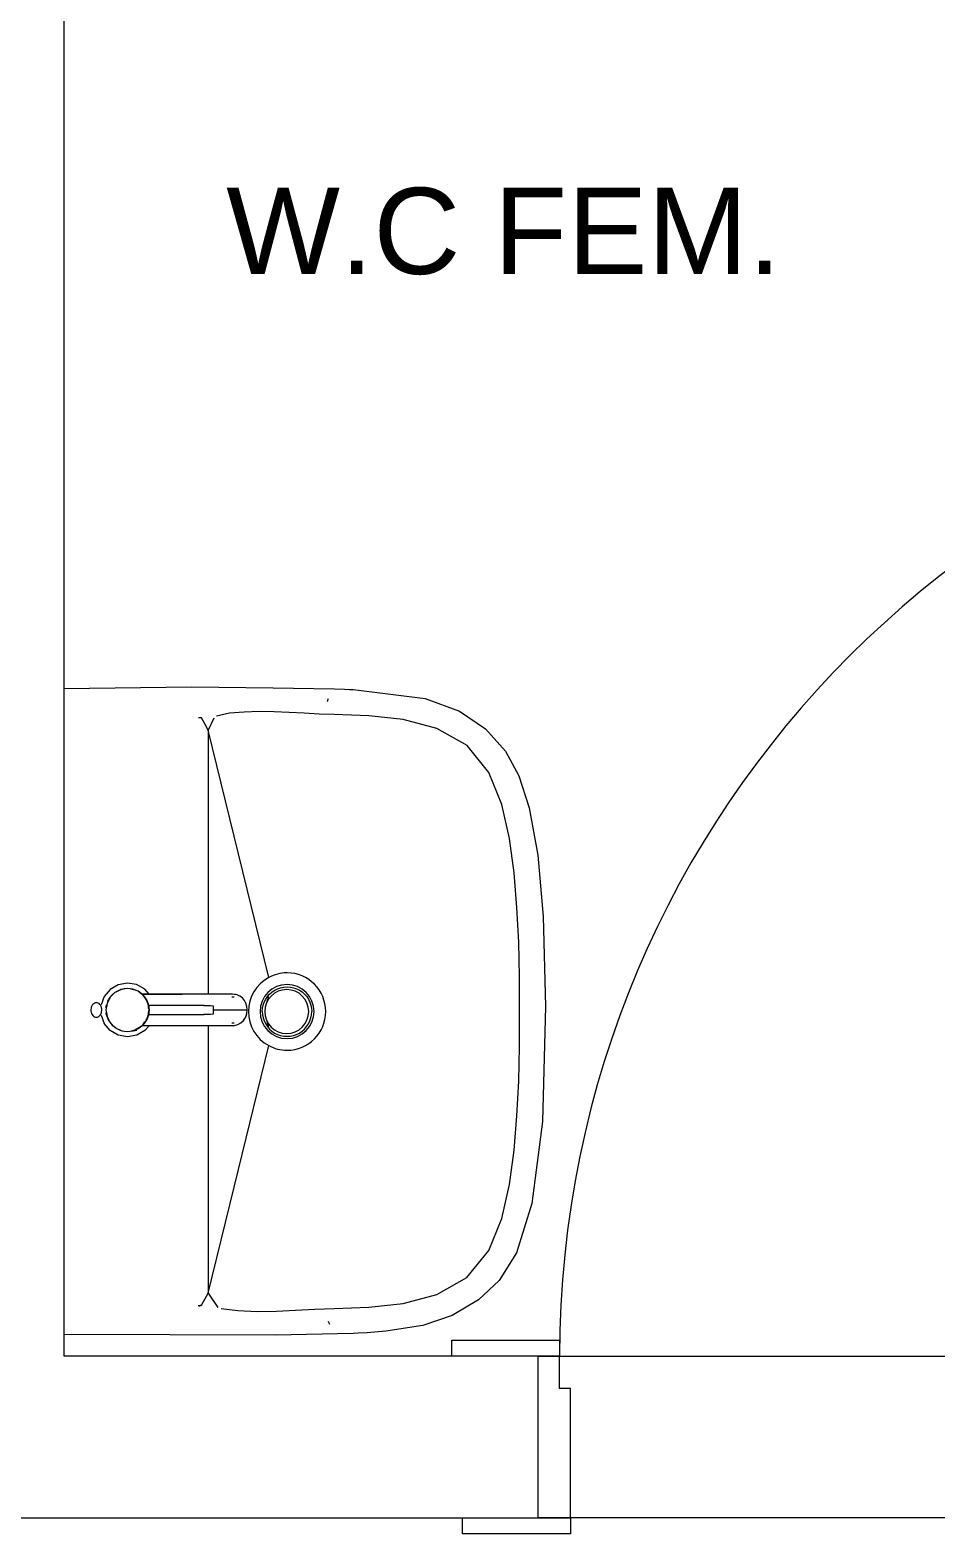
# Model space of a CAD drawing. Header units: millimetres. Extents: x 565.4 to 596.6, y 239.2 to 280.8.
# Drawn here: x 578.753 to 579.594, y 263.495 to 264.892 of the extents above; entities that cross this region are included whole.
import ezdxf

# ---------------------------------------------------------------- set-up
doc = ezdxf.new("R2010")
doc.units = ezdxf.units.MM
doc.header["$LTSCALE"] = 75
doc.linetypes.add('HIDDEN', pattern=[0.375, 0.25, -0.125])
for name, color, linetype, lineweight in [('A Arquitetura LRZ', 252, 'Continuous', 9), ('A Cumbuca LRZ', 254, 'HIDDEN', 9), ('A Esquadrias LRZ', 252, 'Continuous', 9), ('A Mobiliário LRZ', 253, 'Continuous', 9)]:
    doc.layers.add(name, color=color, linetype=linetype, lineweight=lineweight)
doc.styles.add('R80', font='arial.ttf')

msp = doc.modelspace()

# ---------------------------------------------------------------- linework, layer by layer
at = {"layer": 'A Arquitetura LRZ'}
for p, q in [((578.7848, 263.6604), (578.7848, 265.6604)), ((579.2248, 263.6604), (578.7848, 263.6604)), ((579.2248, 263.5104), (579.2248, 263.6604)), ((578.5548, 263.5104), (579.2248, 263.5104))]:
    msp.add_line(p, q, dxfattribs=at)
at = {"layer": 'A Esquadrias LRZ'}
for p, q in [((579.1448, 263.6604), (579.1448, 263.6754)), ((579.1448, 263.6754), (579.2448, 263.6754)), ((579.2448, 263.6754), (579.2448, 263.6604)), ((579.2248, 263.6604), (579.2448, 263.6604)), ((579.2448, 263.6604), (579.2248, 263.6604)), ((579.2448, 263.6604), (580.1648, 263.6604)), ((579.2448, 263.6304), (579.2448, 263.6604)), ((579.2548, 263.6304), (579.2448, 263.6304)), ((579.2548, 263.5104), (579.2548, 263.6304)), ((579.1548, 263.4954), (579.1548, 263.5104)), ((579.2548, 263.5104), (579.2248, 263.5104)), ((579.2248, 263.5104), (579.2548, 263.5104)), ((580.1548, 263.5104), (579.2548, 263.5104)), ((579.2548, 263.5104), (579.2548, 263.4954)), ((579.2548, 263.4954), (579.1548, 263.4954))]:
    msp.add_line(p, q, dxfattribs=at)
msp.add_arc((580.1648, 263.6604), 0.92, 90, 180, dxfattribs=at)
at = {"layer": 'A Mobiliário LRZ'}
for p, q in [((578.7848, 264.2802), (578.9032, 264.282)), ((578.9032, 264.282), (578.979, 264.2811)), ((578.979, 264.2811), (579.0168, 264.2803)), ((579.0168, 264.2803), (579.0357, 264.2799)), ((579.0357, 264.2799), (579.0452, 264.2796)), ((579.0452, 264.2796), (579.0499, 264.2795)), ((579.0499, 264.2795), (579.0523, 264.2794)), ((579.0523, 264.2794), (579.0529, 264.2793)), ((579.0529, 264.2793), (579.0533, 264.2793)), ((579.0533, 264.2793), (579.1201, 264.2712)), ((579.1201, 264.2712), (579.152, 264.2593)), ((578.911, 264.253), (578.9095, 264.253)), ((578.9121, 264.253), (578.911, 264.253)), ((578.9125, 264.253), (578.9121, 264.253)), ((578.9156, 264.2474), (578.9125, 264.253)), ((578.9238, 264.2528), (578.9187, 264.2418)), ((578.9383, 264.2573), (578.9263, 264.2546)), ((578.9521, 264.2585), (578.9383, 264.2573)), ((578.966, 264.2589), (578.9521, 264.2585)), ((578.9799, 264.2587), (578.966, 264.2589)), ((578.9938, 264.2581), (578.9799, 264.2587)), ((579.0076, 264.2573), (578.9938, 264.2581)), ((579.0215, 264.2566), (579.0076, 264.2573)), ((579.0354, 264.2561), (579.0215, 264.2566)), ((579.0676, 264.2549), (579.0354, 264.2561)), ((579.0997, 264.2514), (579.0676, 264.2549)), ((579.152, 264.2593), (579.1759, 264.243)), ((578.9187, 264.2418), (578.9156, 264.2474)), ((578.9468, 264.1269), (578.9187, 264.2418)), ((578.9187, 264.2418), (578.9187, 264.1764)), ((579.1309, 264.2431), (579.0997, 264.2514)), ((579.1589, 264.2273), (579.1309, 264.2431)), ((579.1759, 264.243), (579.1946, 264.2223)), ((579.1791, 264.2024), (579.1589, 264.2273)), ((579.1946, 264.2223), (579.2069, 264.1993)), ((579.1912, 264.1726), (579.1791, 264.2024)), ((579.2069, 264.1993), (579.2165, 264.1694)), ((578.9187, 264.1764), (578.9187, 264.1111)), ((579.1982, 264.1411), (579.1912, 264.1726)), ((579.2165, 264.1694), (579.2246, 264.1257)), ((579.2025, 264.1092), (579.1982, 264.1411)), ((578.9748, 264.012), (578.9468, 264.1269)), ((579.2246, 264.1257), (579.2296, 264.0687)), ((578.9187, 264.1111), (578.9187, 264.0458)), ((579.2052, 264.0771), (579.2025, 264.1092)), ((579.2068, 264.0449), (579.2052, 264.0771)), ((579.2296, 264.0687), (579.2318, 263.985)), ((578.9187, 264.0458), (578.9187, 263.9963)), ((579.2075, 264.0126), (579.2068, 264.0449)), ((578.8276, 264.001), (578.8221, 263.9943)), ((578.8351, 264.0053), (578.8276, 264.001)), ((578.8375, 264.0009), (578.832, 263.9981)), ((578.8375, 264.0009), (578.832, 263.998)), ((578.8331, 263.9988), (578.8369, 264.0007)), ((578.8331, 263.9988), (578.8368, 264.0006)), ((578.8436, 264.0069), (578.8351, 264.0053)), ((578.8368, 264.0006), (578.841, 264.0017)), ((578.8437, 264.0019), (578.8375, 264.0009)), ((578.8411, 264.0015), (578.8375, 264.0009)), ((578.8386, 264.0012), (578.841, 264.0017)), ((578.8522, 264.0054), (578.8436, 264.0069)), ((578.8488, 264.0012), (578.8437, 264.0019)), ((578.8469, 264.0016), (578.8505, 264.0007)), ((578.847, 264.0016), (578.8505, 264.0007)), ((578.8536, 263.9992), (578.8488, 264.0012)), ((578.8505, 264.0007), (578.8523, 263.9999)), ((578.8505, 264.0007), (578.8523, 263.9999)), ((578.8597, 264.0011), (578.8522, 264.0054)), ((578.8639, 263.9966), (578.8597, 264.0011)), ((579.2077, 263.9804), (579.2075, 264.0126)), ((578.8221, 263.9943), (578.8192, 263.9867)), ((578.8247, 263.988), (578.8237, 263.9819)), ((578.824, 263.9853), (578.8244, 263.987)), ((578.824, 263.9853), (578.8244, 263.987)), ((578.8247, 263.988), (578.8242, 263.9845)), ((578.8276, 263.9936), (578.8247, 263.988)), ((578.8275, 263.9936), (578.8247, 263.988)), ((578.8253, 263.9897), (578.8264, 263.9919)), ((578.8253, 263.9897), (578.8264, 263.9918)), ((578.8264, 263.9919), (578.8278, 263.9939)), ((578.8264, 263.9918), (578.8278, 263.9939)), ((578.832, 263.998), (578.8275, 263.9936)), ((578.8314, 263.9975), (578.8276, 263.9936)), ((578.8283, 263.9946), (578.8309, 263.9972)), ((578.8283, 263.9946), (578.8308, 263.9971)), ((578.8308, 263.9971), (578.8314, 263.9976)), ((578.8309, 263.9972), (578.8314, 263.9976)), ((578.8537, 263.9992), (578.8526, 263.9995)), ((578.8578, 263.996), (578.8536, 263.9992)), ((578.8546, 263.9983), (578.8537, 263.9992)), ((578.855, 263.9983), (578.8565, 263.9972)), ((578.855, 263.9983), (578.8565, 263.9972)), ((578.8565, 263.9972), (578.8577, 263.9962)), ((578.8565, 263.9972), (578.8576, 263.9962)), ((578.9411, 263.9964), (578.8575, 263.9964)), ((578.8575, 263.9964), (578.8944, 263.9964)), ((578.861, 263.9919), (578.8578, 263.996)), ((578.8615, 263.9899), (578.861, 263.9919)), ((578.863, 263.9871), (578.861, 263.9919)), ((578.861, 263.9919), (578.8634, 263.9854)), ((578.8611, 263.9918), (578.8634, 263.9854)), ((578.8637, 263.9819), (578.863, 263.9871)), ((578.9427, 263.9963), (578.94, 263.9964)), ((578.9428, 263.9939), (578.9405, 263.9939)), ((578.9454, 263.9958), (578.9427, 263.9963)), ((578.948, 263.9946), (578.9454, 263.9958)), ((578.9503, 263.993), (578.948, 263.9946)), ((578.9522, 263.9908), (578.9503, 263.993)), ((578.9536, 263.9881), (578.9522, 263.9908)), ((578.9545, 263.9851), (578.9536, 263.9881)), ((578.8192, 263.977), (578.8221, 263.9693)), ((578.8237, 263.9819), (578.8244, 263.9767)), ((578.8238, 263.9838), (578.824, 263.9853)), ((578.8239, 263.9846), (578.824, 263.9853)), ((578.824, 263.9784), (578.8239, 263.9792)), ((578.8241, 263.9783), (578.8239, 263.9792)), ((578.8264, 263.9719), (578.824, 263.9784)), ((578.8241, 263.9795), (578.8247, 263.9757)), ((578.8264, 263.9718), (578.8241, 263.9783)), ((578.8244, 263.9767), (578.8265, 263.9718)), ((578.8247, 263.9757), (578.8265, 263.9723)), ((578.8609, 263.9724), (578.8622, 263.9743)), ((578.8634, 263.9783), (578.861, 263.9719)), ((578.861, 263.9719), (578.863, 263.9767)), ((578.8618, 263.9735), (578.8611, 263.9721)), ((578.8622, 263.9743), (578.8628, 263.9773)), ((578.8633, 263.9782), (578.8627, 263.9759)), ((578.8632, 263.9836), (578.863, 263.9842)), ((578.863, 263.9767), (578.8637, 263.9819)), ((578.8631, 263.9788), (578.8633, 263.9798)), ((578.9151, 263.9861), (578.8632, 263.9861)), ((578.8632, 263.9776), (578.915, 263.9776)), ((578.8634, 263.9854), (578.8635, 263.9845)), ((578.8634, 263.9853), (578.8635, 263.9845)), ((578.8635, 263.9796), (578.8634, 263.9785)), ((578.8635, 263.9792), (578.8634, 263.9785)), ((578.9231, 263.9858), (578.9231, 263.9853)), ((578.9231, 263.9853), (578.9231, 263.9846)), ((578.9231, 263.9846), (578.9231, 263.9838)), ((578.9231, 263.9838), (578.9231, 263.9829)), ((578.9231, 263.9829), (578.9231, 263.9819)), ((578.9231, 263.9819), (578.9548, 263.9819)), ((578.9231, 263.9819), (578.9231, 263.9809)), ((578.9231, 263.9809), (578.9231, 263.9799)), ((578.9231, 263.9799), (578.9231, 263.9791)), ((578.9231, 263.9791), (578.9231, 263.9784)), ((578.9231, 263.9784), (578.9231, 263.9779)), ((578.9514, 263.972), (578.9532, 263.9749)), ((578.9532, 263.9749), (578.9544, 263.9782)), ((578.9544, 263.9782), (578.9548, 263.9819)), ((578.9548, 263.9819), (578.9545, 263.9851)), ((579.2075, 263.9481), (579.2077, 263.9804)), ((579.2318, 263.985), (579.2288, 263.8783)), ((578.8277, 263.9627), (578.8221, 263.9693)), ((578.8265, 263.9718), (578.8296, 263.9677)), ((578.8272, 263.9709), (578.8276, 263.9701)), ((578.8276, 263.9701), (578.832, 263.9657)), ((578.8352, 263.9584), (578.8277, 263.9627)), ((578.8309, 263.9666), (578.8285, 263.9689)), ((578.8309, 263.9665), (578.8285, 263.9689)), ((578.8296, 263.9677), (578.8337, 263.9646)), ((578.8314, 263.9662), (578.8309, 263.9666)), ((578.8325, 263.9653), (578.8309, 263.9665)), ((578.832, 263.9657), (578.8332, 263.9651)), ((578.8337, 263.9646), (578.8385, 263.9626)), ((578.8361, 263.9636), (578.8375, 263.9629)), ((578.8369, 263.9631), (578.8361, 263.9634)), ((578.8369, 263.9631), (578.8361, 263.9634)), ((578.8376, 263.9628), (578.8369, 263.9631)), ((578.8385, 263.9626), (578.8437, 263.9619)), ((578.8395, 263.9625), (578.8408, 263.9623)), ((578.8437, 263.9619), (578.8489, 263.9626)), ((578.8505, 263.9631), (578.847, 263.9622)), ((578.8471, 263.9626), (578.8513, 263.9634)), ((578.8506, 263.9631), (578.8472, 263.9622)), ((578.8489, 263.9626), (578.8537, 263.9646)), ((578.8565, 263.9666), (578.8505, 263.9631)), ((578.8566, 263.9666), (578.8506, 263.9631)), ((578.8513, 263.9634), (578.854, 263.9652)), ((578.8598, 263.9628), (578.8523, 263.9584)), ((578.8537, 263.9646), (578.8578, 263.9677)), ((578.856, 263.9665), (578.8578, 263.9677)), ((578.8574, 263.9673), (578.8565, 263.9666)), ((578.8585, 263.9685), (578.8566, 263.9666)), ((578.8574, 263.9673), (578.9411, 263.9673)), ((578.8575, 263.9674), (578.8987, 263.9674)), ((578.8578, 263.9677), (578.861, 263.9719)), ((578.8578, 263.9677), (578.8599, 263.9709)), ((578.8598, 263.9701), (578.859, 263.969)), ((578.8598, 263.9701), (578.859, 263.969)), ((578.8639, 263.9672), (578.8598, 263.9628)), ((578.9187, 263.9674), (578.9187, 263.9151)), ((578.94, 263.9674), (578.9431, 263.9675)), ((578.9405, 263.9699), (578.9428, 263.9699)), ((578.9431, 263.9675), (578.9462, 263.9683)), ((578.9462, 263.9683), (578.949, 263.9698)), ((578.949, 263.9698), (578.9514, 263.972)), ((578.8438, 263.9569), (578.8352, 263.9584)), ((578.8523, 263.9584), (578.8438, 263.9569)), ((578.9468, 263.8339), (578.9748, 263.9488)), ((578.9924, 263.9575), (578.9924, 263.9575)), ((578.9924, 263.9575), (578.9924, 263.9575)), ((578.9924, 263.9575), (578.9924, 263.9575)), ((578.9924, 263.9575), (578.9924, 263.9575)), ((578.9924, 263.9575), (578.9924, 263.9575)), ((578.9924, 263.9575), (578.9924, 263.9575)), ((578.9924, 263.9575), (578.9924, 263.9575)), ((578.9924, 263.9575), (578.9924, 263.9575)), ((578.9924, 263.9575), (578.9924, 263.9575)), ((578.9924, 263.9575), (578.9924, 263.9575)), ((579.2068, 263.9159), (579.2075, 263.9481)), ((578.9187, 263.9151), (578.9187, 263.8497)), ((579.2052, 263.8837), (579.2068, 263.9159)), ((579.2025, 263.8516), (579.2052, 263.8837)), ((579.2288, 263.8783), (579.219, 263.8023)), ((578.9187, 263.8497), (578.9187, 263.7844)), ((579.1982, 263.8197), (579.2025, 263.8516)), ((578.9187, 263.719), (578.9468, 263.8339)), ((579.1912, 263.7882), (579.1982, 263.8197)), ((579.219, 263.8023), (579.2047, 263.7564)), ((578.9187, 263.7844), (578.9187, 263.719)), ((579.1791, 263.7584), (579.1912, 263.7882)), ((579.1588, 263.7334), (579.1791, 263.7584)), ((579.2047, 263.7564), (579.1887, 263.7308)), ((579.1308, 263.7177), (579.1588, 263.7334)), ((579.1887, 263.7308), (579.1695, 263.7127)), ((578.9125, 263.7078), (578.9156, 263.7134)), ((578.9156, 263.7134), (578.9187, 263.719)), ((578.9187, 263.719), (578.9276, 263.7056)), ((579.0676, 263.7059), (579.0997, 263.7094)), ((579.0997, 263.7094), (579.1308, 263.7177)), ((579.1695, 263.7127), (579.1452, 263.6982)), ((578.9308, 263.7047), (578.9462, 263.7028)), ((578.9462, 263.7028), (578.964, 263.702)), ((578.964, 263.702), (578.9819, 263.7022)), ((578.9819, 263.7022), (578.9997, 263.7031)), ((578.9997, 263.7031), (579.0176, 263.704)), ((579.0176, 263.704), (579.0354, 263.7047)), ((579.0354, 263.7047), (579.0676, 263.7059)), ((579.1452, 263.6982), (579.1177, 263.689)), ((578.9812, 263.6798), (578.7848, 263.6806)), ((579.0533, 263.6815), (578.9812, 263.6798)), ((579.0577, 263.6817), (579.0533, 263.6815)), ((579.0663, 263.6821), (579.0577, 263.6817)), ((579.0835, 263.6835), (579.0663, 263.6821)), ((579.1177, 263.689), (579.0835, 263.6835))]:
    msp.add_line(p, q, dxfattribs=at)
for centre, radius, start, end in [((578.9918, 263.9804), 0.0359, 90, 118.344), ((578.9918, 263.9804), 0.0359, 0, 90), ((578.9918, 263.9804), 0.0359, 118.344, 180), ((578.9918, 263.9804), 0.0251, 0, 180), ((578.9915, 263.9804), 0.0204, 0, 180), ((578.9918, 263.9804), 0.0359, 180, 241.656), ((578.9918, 263.9804), 0.0251, 180, 0), ((578.9915, 263.9804), 0.0204, 180, 0), ((578.9918, 263.9804), 0.0359, 270, 0), ((578.8495, 263.9804), 0.0175, 270, 279.2946), ((578.9918, 263.9804), 0.0359, 241.656, 270)]:
    msp.add_arc(centre, radius, start, end, dxfattribs=at)
for points, knots in [([(578.7848, 264.2786), (578.7848, 264.2788), (578.7848, 264.2791), (578.7848, 264.2797), (578.7848, 264.2801), (578.7848, 264.2803), (578.7848, 264.2802)], [0.2857143, 0.2857143, 0.2857143, 0.2857143, 0.4285714, 0.5714286, 0.7857143, 1, 1, 1, 1]), ([(578.8148, 263.9887), (578.8144, 263.9887), (578.8137, 263.9885), (578.8126, 263.9881), (578.8118, 263.9874), (578.8113, 263.9868), (578.8108, 263.9861), (578.8103, 263.985), (578.8097, 263.9832), (578.8097, 263.9813), (578.81, 263.9796), (578.8105, 263.9781), (578.8115, 263.9766), (578.813, 263.9754), (578.8142, 263.9751), (578.8148, 263.9751)], [-1, -1, -1, -1, -0.930556, -0.861111, -0.791667, -0.756944, -0.722222, -0.652778, -0.583333, -0.444444, -0.388889, -0.333333, -0.222222, -0.111111, 0, 0, 0, 0]), ([(578.8148, 263.9751), (578.8152, 263.9751), (578.8159, 263.9752), (578.817, 263.9757), (578.8177, 263.9763), (578.8183, 263.977), (578.8188, 263.9777), (578.8193, 263.9787), (578.8199, 263.9806), (578.8199, 263.9825), (578.8196, 263.9842), (578.8191, 263.9856), (578.8181, 263.9872), (578.8166, 263.9884), (578.8154, 263.9887), (578.8148, 263.9887)], [-1, -1, -1, -1, -0.930556, -0.861111, -0.791667, -0.756944, -0.722222, -0.652778, -0.583333, -0.444444, -0.388889, -0.333333, -0.222222, -0.111111, 0, 0, 0, 0]), ([(578.8575, 263.9964), (578.8574, 263.9964), (578.8575, 263.9964), (578.8577, 263.9962), (578.8579, 263.996), (578.858, 263.9958), (578.8582, 263.9956), (578.8584, 263.9954), (578.8587, 263.995), (578.8591, 263.9946), (578.8593, 263.9943), (578.8595, 263.9941), (578.8596, 263.994), (578.8597, 263.9939), (578.8598, 263.9937), (578.86, 263.9933), (578.8604, 263.9928), (578.8607, 263.9924), (578.8608, 263.9921), (578.8609, 263.9921)], [0, 0, 0, 0, 0.0833333, 0.125, 0.1458333, 0.1666667, 0.1875, 0.2083333, 0.25, 0.2916667, 0.3125, 0.3229167, 0.3333333, 0.34375, 0.3541667, 0.375, 0.4166667, 0.4583333, 0.4659193, 0.4659193, 0.4659193, 0.4659193]), ([(578.8598, 263.9937), (578.8597, 263.9939), (578.859, 263.9948), (578.8583, 263.9956), (578.8577, 263.9961)], [0.8680525, 0.8680525, 0.8680525, 0.8680525, 0.8928571, 0.9834293, 0.9834293, 0.9834293, 0.9834293]), ([(578.862, 263.9899), (578.8618, 263.9904), (578.8614, 263.9911), (578.8611, 263.9917), (578.861, 263.9918)], [0.73214286, 0.73214286, 0.73214286, 0.73214286, 0.78571429, 0.79493882, 0.79493882, 0.79493882, 0.79493882]), ([(578.8612, 263.9915), (578.8612, 263.9914), (578.8614, 263.9912), (578.8616, 263.9907), (578.8619, 263.9901), (578.8622, 263.9894), (578.8625, 263.9886), (578.8628, 263.9878), (578.863, 263.9869), (578.8632, 263.9863), (578.8633, 263.9859)], [0.5, 0.5, 0.5, 0.5, 0.5208333, 0.5416667, 0.5833333, 0.625, 0.6666667, 0.7083333, 0.75, 0.8065723, 0.8065723, 0.8065723, 0.8065723]), ([(578.8635, 263.9848), (578.8634, 263.9853), (578.8632, 263.9864), (578.8628, 263.9879), (578.8625, 263.9888), (578.8623, 263.9891)], [0.5814025, 0.5814025, 0.5814025, 0.5814025, 0.625, 0.6785714, 0.706563, 0.706563, 0.706563, 0.706563]), ([(578.9732, 263.9893), (578.9732, 263.9894), (578.9733, 263.9895), (578.9733, 263.9898), (578.9734, 263.99), (578.9735, 263.9903), (578.9737, 263.9909), (578.9739, 263.9916), (578.9741, 263.9922), (578.9743, 263.9927), (578.9743, 263.993), (578.9744, 263.9933), (578.9745, 263.9936), (578.9745, 263.994), (578.9745, 263.9944), (578.9743, 263.9946), (578.9741, 263.9947), (578.974, 263.9947), (578.9739, 263.9947)], [0.2083333, 0.2083333, 0.2083333, 0.2083333, 0.2152778, 0.2222222, 0.2291667, 0.2361111, 0.25, 0.2777778, 0.3055556, 0.3194444, 0.3333333, 0.3472222, 0.3611111, 0.3888889, 0.4166667, 0.4444444, 0.4722222, 0.4867125, 0.4867125, 0.4867125, 0.4867125]), ([(578.8634, 263.9783), (578.8632, 263.9775), (578.863, 263.9765), (578.8626, 263.9754), (578.8623, 263.9747), (578.8621, 263.9741), (578.8618, 263.9734), (578.8615, 263.9728), (578.8612, 263.9722), (578.8609, 263.9717), (578.8607, 263.9715), (578.8607, 263.9714)], [0.1711807, 0.1711807, 0.1711807, 0.1711807, 0.2857143, 0.3214286, 0.3571429, 0.3928571, 0.4285714, 0.4642857, 0.5, 0.5357143, 0.5535714, 0.5535714, 0.5535714, 0.5535714]), ([(578.861, 263.972), (578.8611, 263.9721), (578.8615, 263.9727), (578.8618, 263.9735), (578.8621, 263.9741)], [0.20402436, 0.20402436, 0.20402436, 0.20402436, 0.21428571, 0.27485671, 0.27485671, 0.27485671, 0.27485671]), ([(578.8624, 263.9748), (578.8626, 263.9755), (578.8631, 263.9768), (578.8633, 263.9782), (578.8634, 263.9789)], [0.2977306, 0.2977306, 0.2977306, 0.2977306, 0.3571429, 0.4168141, 0.4168141, 0.4168141, 0.4168141]), ([(578.8632, 263.9861), (578.8632, 263.9861), (578.8633, 263.9859), (578.8633, 263.9857), (578.8634, 263.9854), (578.8634, 263.9851), (578.8635, 263.9847), (578.8635, 263.9843), (578.8636, 263.9837), (578.8637, 263.9829), (578.8637, 263.9822), (578.8637, 263.9819)], [0.25, 0.25, 0.25, 0.25, 0.375, 0.4375, 0.5, 0.5625, 0.625, 0.6875, 0.75, 0.875, 1, 1, 1, 1]), ([(578.8637, 263.9819), (578.8637, 263.9815), (578.8637, 263.9808), (578.8636, 263.98), (578.8635, 263.9794), (578.8635, 263.979), (578.8634, 263.9787), (578.8634, 263.9783), (578.8633, 263.9781), (578.8632, 263.9778), (578.8632, 263.9777), (578.8632, 263.9776)], [0, 0, 0, 0, 0.125, 0.25, 0.3125, 0.375, 0.4375, 0.5, 0.5625, 0.625, 0.75, 0.75, 0.75, 0.75]), ([(578.9493, 263.97), (578.9497, 263.9703), (578.9506, 263.9711), (578.9519, 263.9725), (578.9529, 263.9741), (578.9536, 263.9756), (578.9541, 263.977), (578.9543, 263.9779), (578.9544, 263.9785)], [0.4285714, 0.4285714, 0.4285714, 0.4285714, 0.5, 0.5714286, 0.6785714, 0.7321429, 0.7857143, 0.8571429, 0.8571429, 0.8571429, 0.8571429]), ([(578.8605, 263.9711), (578.8604, 263.971), (578.8603, 263.9707), (578.8599, 263.9702), (578.8595, 263.9697), (578.8592, 263.9693), (578.8591, 263.9691), (578.8588, 263.9688), (578.8584, 263.9684), (578.8581, 263.968), (578.8579, 263.9678), (578.8579, 263.9678)], [0.5714286, 0.5714286, 0.5714286, 0.5714286, 0.5982143, 0.625, 0.6785714, 0.7053571, 0.71875, 0.7321429, 0.7857143, 0.8392857, 0.8526786, 0.8526786, 0.8526786, 0.8526786]), ([(578.9739, 263.966), (578.974, 263.966), (578.9741, 263.966), (578.9743, 263.9661), (578.9745, 263.9664), (578.9745, 263.9667), (578.9745, 263.9671), (578.9744, 263.9675), (578.9743, 263.9678), (578.9743, 263.9681), (578.9741, 263.9685), (578.9739, 263.9692), (578.9737, 263.9699), (578.9735, 263.9704), (578.9734, 263.9707), (578.9733, 263.9709), (578.9733, 263.971)], [0.5132875, 0.5132875, 0.5132875, 0.5132875, 0.5277778, 0.5555556, 0.5833333, 0.6111111, 0.6388889, 0.6527778, 0.6666667, 0.6805556, 0.6944444, 0.7222222, 0.75, 0.7638889, 0.7708333, 0.7777778, 0.7777778, 0.7777778, 0.7777778]), ([(578.9095, 263.7078), (578.9095, 263.7077), (578.9096, 263.7076), (578.9097, 263.7074), (578.9099, 263.7072), (578.9101, 263.7071), (578.9103, 263.7071), (578.9105, 263.7071), (578.9107, 263.7072), (578.9109, 263.7073), (578.911, 263.7075), (578.9112, 263.7076), (578.9113, 263.7077), (578.9115, 263.7078), (578.9116, 263.7078), (578.9118, 263.7077), (578.9119, 263.7076), (578.9121, 263.7076), (578.9122, 263.7075), (578.9123, 263.7075), (578.9124, 263.7076), (578.9125, 263.7077), (578.9125, 263.7078), (578.9125, 263.7078)], [0, 0, 0, 0, 0.027778, 0.083333, 0.138889, 0.194444, 0.236111, 0.277778, 0.319444, 0.361111, 0.402778, 0.4375, 0.472222, 0.527778, 0.5625, 0.611111, 0.652778, 0.694444, 0.75, 0.833333, 0.875, 0.916667, 1, 1, 1, 1]), ([(578.7848, 263.6806), (578.7848, 263.6806), (578.7848, 263.6807), (578.7848, 263.6812), (578.7848, 263.6817), (578.7848, 263.682), (578.7848, 263.6822)], [0, 0, 0, 0, 0.2857143, 0.4285714, 0.5714286, 0.7142857, 0.7142857, 0.7142857, 0.7142857])]:
    msp.add_open_spline(points, degree=3, knots=knots, dxfattribs=at)
for points in [[(579.0293, 264.2682), (579.0296, 264.2692), (579.0299, 264.2701), (579.0303, 264.2709)], [(578.9688, 263.9804), (578.9689, 263.9884), (578.978, 264.0043), (579.0057, 264.0043), (579.0149, 263.9884), (579.0148, 263.9804)], [(578.9439, 263.9961), (578.9437, 263.9962), (578.9435, 263.9962), (578.9432, 263.9963)], [(578.947, 263.9951), (578.9468, 263.9952), (578.9466, 263.9953), (578.9464, 263.9954)], [(578.9534, 263.9885), (578.9533, 263.9888), (578.9532, 263.9891), (578.953, 263.9894)], [(578.8637, 263.9819), (578.8637, 263.983), (578.8636, 263.9842), (578.8634, 263.9854)], [(578.8634, 263.9783), (578.8636, 263.9795), (578.8637, 263.9807), (578.8637, 263.9819)], [(578.8635, 263.9847), (578.8636, 263.9838), (578.8637, 263.9828), (578.8637, 263.9819)], [(578.8635, 263.9797), (578.8636, 263.98), (578.8636, 263.9803), (578.8636, 263.9806)], [(578.8636, 263.9831), (578.8636, 263.9833), (578.8636, 263.9836), (578.8636, 263.9838)], [(578.8637, 263.9817), (578.8637, 263.9811), (578.8636, 263.9805), (578.8636, 263.9799)], [(578.9141, 263.9861), (578.9171, 263.9861), (578.9201, 263.986), (578.9231, 263.9858)], [(578.9231, 263.9779), (578.9201, 263.9777), (578.9171, 263.9776), (578.9141, 263.9776)], [(578.9688, 263.9804), (578.9688, 263.9724), (578.978, 263.9565), (579.0056, 263.9565), (579.0148, 263.9724), (579.0148, 263.9804)], [(578.8578, 263.9677), (578.8584, 263.9683), (578.8591, 263.9691), (578.8597, 263.9699)], [(578.8601, 263.9705), (578.8603, 263.9707), (578.8604, 263.9709), (578.8605, 263.9711)], [(579.03, 263.6929), (579.0303, 263.6918), (579.0307, 263.6909), (579.0311, 263.69)]]:
    msp.add_open_spline(points, degree=3, dxfattribs=at)

# ---------------------------------------------------------------- texts
at = {"layer": 'A Cumbuca LRZ', "style": 'R80'}
msp.add_text('W.C FEM.', height=0.08, dxfattribs=at).set_placement((578.9354, 264.6652))

doc.saveas('drawing.dxf')
